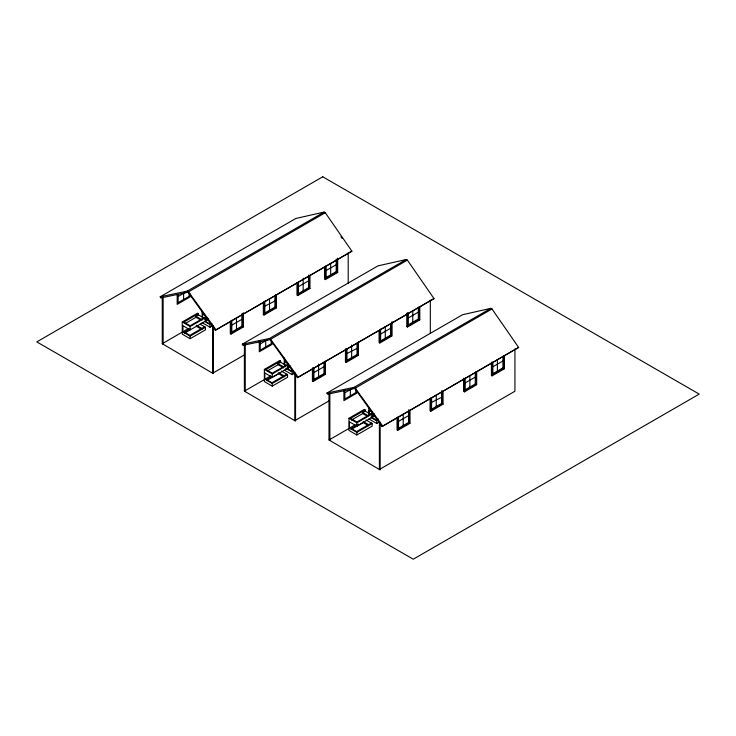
<?xml version="1.0" encoding="UTF-8"?>
<svg xmlns="http://www.w3.org/2000/svg" width="736" height="736" viewBox="0 0 736 736"><rect width="100%" height="100%" fill="white"/><g stroke="black" fill="none" stroke-linecap="round" stroke-linejoin="round"><path stroke-width="1.1" d="M324.714 213.238L325.266 212.704L351.9 251.188L215.326 330.252L187.294 291.097L160.2 296.783L160.724 297.96L187.818 292.275L325.266 212.704L324.18 212.06L295.817 218.482L160.2 296.783M212.667 326.425L213.431 326.858L213.431 373.676L212.667 373.235L212.667 326.425L213.228 325.892L188.37 291.741L187.294 291.097L324.18 212.06L324.659 213.274M215.326 330.252L351.9 251.188M294.786 373.833L295.55 374.274L295.55 421.084L294.786 420.642L294.786 373.833L295.338 373.299L270.489 339.149L269.404 338.505L242.319 344.19L242.843 345.368L269.928 339.682L407.376 260.112L434.01 298.595L297.436 377.66L269.404 338.505L406.3 259.468L407.376 260.112M297.436 377.66L434.01 298.595M379.399 422.685L380.162 423.117L380.162 469.936L379.399 469.494L379.399 422.685L379.951 422.151L355.102 388.001L354.016 387.348L326.931 393.042L327.456 394.22L354.55 388.534L491.988 308.964L518.632 347.447L382.048 426.512L354.016 387.348L490.912 308.32L491.988 308.964L491.436 309.497L490.912 308.32M382.048 426.512L518.632 347.447M178.13 296.516L186.364 291.76M200.118 324.171L205.454 327.253L205.454 329.866L190.127 338.716L182.243 334.162L182.243 321.991L197.57 313.15L198.462 313.665L198.462 314.879L204.792 318.532L204.792 317.317L205.454 317.704L205.454 321.016M198.462 313.665L183.834 322.11L190.164 325.763L204.792 317.317M185.711 323.242L196.015 317.299L196.015 316.296L198.462 314.879M182.73 330.022L182.721 325.588L190.127 329.866L190.127 326.545L205.454 317.704M182.703 325.606L182.73 331.826L190.127 336.104L205.454 327.253M244.334 354.954L212.667 373.235L162.27 343.73L188.462 328.504M204.525 319.231L207.396 317.575M208.012 319.626L184.423 333.242L184.423 332.184L189.962 328.992M205.243 320.169L208.012 318.578M204.654 326.784L189.86 335.322L184.423 332.184M204.47 321.411L210.018 324.613L211.94 323.509M202.133 322.681L210.018 327.235L212.897 325.57M325.45 270.94L336.214 264.73M231.104 325.551L241.868 319.341L242.576 319.755M298.687 286.543L308.55 280.848L309.249 281.253M336.214 259.035L336.214 271.63L325.45 277.849L326.158 278.254L336.922 272.044L336.922 259.44M231.104 332.424L241.868 326.214L243.285 326.996L243.285 312.662M264.15 313.352L274.905 307.142L276.322 307.924L276.322 294.694M298.687 293.416L308.55 287.721L309.966 288.503L309.966 275.273M263.341 302.496L263.341 314.603L275.614 307.547L275.614 294.952M230.294 321.568L230.294 333.684L231.003 334.089L243.285 326.996M263.341 314.603L264.04 315.017L276.322 307.924M296.976 283.075L296.976 295.182L297.684 295.596L309.966 288.503M324.686 267.058L324.686 279.183L325.395 279.588L337.677 272.504L337.677 258.17M242.319 344.19L377.927 265.889L406.244 259.495M260.24 343.924L267.564 339.701M281.327 371.054L287.564 374.661L287.564 377.274L272.246 386.124L264.362 381.57L264.362 369.398L279.68 360.557L280.582 361.072L280.582 362.287L286 365.415M280.582 361.072L265.954 369.518L272.274 373.17L286.902 364.725L287.564 365.111L287.564 368.432L272.246 377.274L264.85 373.005M267.821 370.65L278.125 364.706L278.125 363.704L280.582 362.287M264.362 369.398L272.246 373.952L287.564 365.111M264.831 372.996L264.85 379.233L270.581 375.912M329.415 400.651L294.786 420.642L245.254 391.635L245.254 344.825L244.38 344.319L244.38 391.138L264.261 379.656M272.081 376.4L266.542 379.592L271.98 382.738L286.764 374.192M287.353 367.577L290.122 365.985M266.542 380.65L278.539 373.722L283.066 376.335M287.353 368.635L290.122 367.034M264.85 379.233L272.246 383.511L287.564 374.661M284.252 370.088L292.137 374.642L295.007 372.977M408.434 317.851L418.324 312.138M314.116 372.444L323.978 366.749L324.686 367.163M314.116 379.316L323.978 373.621L325.395 374.403L325.395 361.174M358.441 342.102L358.441 355.332L357.024 354.55L346.26 360.76L346.969 361.164L357.724 354.954L357.724 342.36M391.368 335.533L390.66 335.128L379.896 341.338L380.604 341.743L391.368 335.533L391.368 322.938M408.434 324.751L418.324 319.038L419.796 319.912L407.514 326.996L406.806 326.591L406.806 313.361M406.806 326.591L407.569 326.149M410.504 324.456L412.454 323.325M312.414 367.871L312.414 381.092L313.113 381.496L325.395 374.403M345.451 348.79L345.451 362.011L346.159 362.425L358.441 355.332M379.086 330.482L379.086 342.59L379.794 343.004L392.076 335.91L392.076 321.577M326.931 393.042L462.539 314.741L490.857 308.347M344.853 392.776L353.087 388.019M365.939 419.906L372.186 423.513L372.186 426.126L356.859 434.976L348.974 430.422L348.974 418.25L364.292 409.409L365.194 409.924L365.194 411.139L371.524 414.791M365.194 409.924L350.566 418.37L356.896 422.022L371.524 413.577L372.186 413.963L372.186 417.275L356.859 426.126L349.425 421.857M351.504 420.044L362.738 413.558L362.738 412.556L365.194 411.139M348.974 418.25L356.859 422.804L372.186 413.963M349.444 421.848L349.462 428.085L355.194 424.764M372.214 414.938L374.127 413.834M514.933 349.002L514.933 391.248L379.399 469.494L329.866 440.487L329.866 393.677L328.992 393.171L328.992 439.99L348.873 428.508M358.533 424.184L351.155 428.444L356.592 431.581L371.376 423.044M371.965 416.429L373.814 415.362M351.155 429.502L363.152 422.574L368.589 425.712M371.965 417.487L374.734 415.886M378.322 419.032L376.482 420.1L371.045 416.962M349.462 428.085L356.859 432.354L372.186 423.513M368.865 418.94L376.749 423.494L379.62 421.829M493.046 366.703L502.936 360.99M410.007 410.026L410.007 423.255L408.59 422.473L397.836 428.683L398.544 429.097L409.299 422.878L409.299 410.283M443.054 390.954L443.054 404.184L441.637 403.402L430.873 409.612L431.581 410.016L442.345 403.806L442.345 391.212M475.98 384.385L475.272 383.98L464.517 390.19L465.216 390.595L475.98 384.385L475.98 371.79M493.046 373.603L502.936 367.89L504.408 368.764L492.126 375.848L491.418 375.443L491.418 362.213M491.418 375.443L492.182 375.001M397.026 417.827L397.026 429.944L397.725 430.348L410.007 423.255M430.063 398.756L430.063 410.863L430.772 411.277L443.054 404.184M463.698 378.221L463.698 391.442L464.407 391.856L476.689 384.762L476.689 371.533M264.15 306.48L275.614 300.674M346.26 353.887L357.724 348.082M430.873 402.739L442.345 396.934M336.214 271.63L337.677 272.504M391.368 328.661L390.66 328.256L379.896 334.466L380.604 334.871M475.98 377.513L475.272 377.108L464.517 383.318L465.216 383.723M303.876 291.235L303.168 290.821L303.168 278.226M385.986 338.643L385.278 338.229L385.278 326.775M470.598 387.495L469.89 387.081L469.89 375.627M409.299 416.015L408.59 415.601L397.836 421.811L398.544 422.225M237.194 329.728L236.486 329.323L236.486 317.869M319.304 377.136L318.596 376.731L318.596 364.127M403.917 425.988L403.218 425.583L403.218 414.129M205.491 315.762L202.612 314.106L202.584 317.437M288.512 363.694L284.712 361.532L284.694 365.948M369.325 410.384L372.214 412.022M205.224 321.227L209.751 323.84M286.433 368.11L291.861 371.248M196.015 316.296L202.336 319.948M278.125 363.704L283.544 366.832M362.738 412.556L368.166 415.684M163.134 344.227L163.134 297.418L162.27 296.912L162.27 343.73M285.66 368.285L292.137 372.02L292.137 374.642M371.202 417.671L376.749 420.872L376.749 423.494M196.015 317.299L200.532 319.902M278.125 364.706L283.544 367.834M362.738 413.558L367.255 416.162M197.331 325.781L201.857 328.403L201.857 329.452L196.42 326.315L196.42 325.266M278.539 372.674L283.967 375.811L283.967 376.86M363.152 421.526L368.589 424.663M182.243 321.991L190.127 326.545M244.38 391.138L245.254 391.635M328.992 439.99L329.866 440.487M340.915 236.652L342.212 238.528M379.951 422.151L382.6 425.978M295.338 373.299L297.988 377.126M213.228 325.892L215.878 329.719M329.342 392.5L329.866 393.677M244.72 343.648L245.254 344.825M162.61 296.24L163.134 297.418M504.408 355.525L504.408 368.764M503.645 355.7L503.645 368.304L492.89 374.514L492.89 361.919M502.936 356.426L502.936 368.791M497.398 359.628L497.398 371.091M492.126 362.618L492.126 375.848M475.272 372.526L475.272 383.98M465.216 378L465.216 390.595M464.407 378.617L464.407 391.856M441.637 390.798L441.637 403.402M436.255 395.048L436.255 406.502M431.581 397.422L431.581 410.016M430.772 398.038L430.772 411.277M430.321 300.15L430.321 333.261M419.796 306.673L419.796 319.912M419.032 306.848L419.032 319.452L408.278 325.662L408.278 313.067M418.324 307.584L418.324 319.939M412.786 310.776L412.786 322.239M408.59 409.878L408.59 422.473M407.514 312.662L407.514 326.996M398.544 416.493L398.544 429.097M397.725 417.119L397.725 430.348M390.66 323.674L390.66 335.128M380.604 329.148L380.604 341.743M379.794 329.765L379.794 343.004M369.352 413.687L369.334 410.366L369.306 413.696M368.865 407.873L368.865 414.515M357.024 343.096L357.024 354.55M356.859 422.804L356.859 426.126M356.859 432.354L356.859 434.976M356.73 391.018L356.73 393.226L343.896 400.632L343.896 390.687M355.828 388.498L355.828 392.619L344.853 398.958L344.853 389.684M351.642 345.055L351.642 357.65M350.345 389.602L350.345 395.784M348.202 252.742L348.202 283.572M346.969 348.57L346.969 361.164M346.159 349.186L346.159 362.425M330.666 263.368L330.666 274.832M326.158 265.659L326.158 278.254M325.395 266.358L325.395 279.588M324.686 361.431L324.686 374.026L313.922 380.245L313.922 367.641M323.978 362.167L323.978 373.621M313.113 368.267L313.113 381.496M309.249 275.531L309.249 288.126L298.494 294.336L298.494 281.741M308.55 275.117L308.55 287.721M297.684 282.357L297.684 295.596M284.252 357.917L284.252 364.559M274.905 295.688L274.905 307.142M272.108 342.166L272.108 344.384L259.284 351.78L259.284 340.731M272.246 373.952L272.246 377.274M272.246 383.511L272.246 386.124M271.216 340.676L271.216 343.767L260.24 350.106L260.24 340.832M269.523 298.788L269.523 310.242M265.733 340.75L265.733 346.932M264.85 301.162L264.85 313.757M264.04 301.778L264.04 315.017M242.576 314.024L242.576 326.618L231.812 332.838L231.812 320.234M241.868 313.619L241.868 326.214M231.003 320.859L231.003 334.089M210.018 324.613L210.018 327.235M202.133 311.613L202.133 317.152M190.127 336.104L190.127 338.716M189.998 293.655L189.998 296.967L177.174 304.373L177.174 294.428M189.106 293.268L189.106 296.36L178.13 302.698L178.13 294.455M183.614 293.342L183.614 299.524M322.754 176.787L36.8 341.881L413.246 559.213L699.2 394.119L322.754 176.787"/></g></svg>
